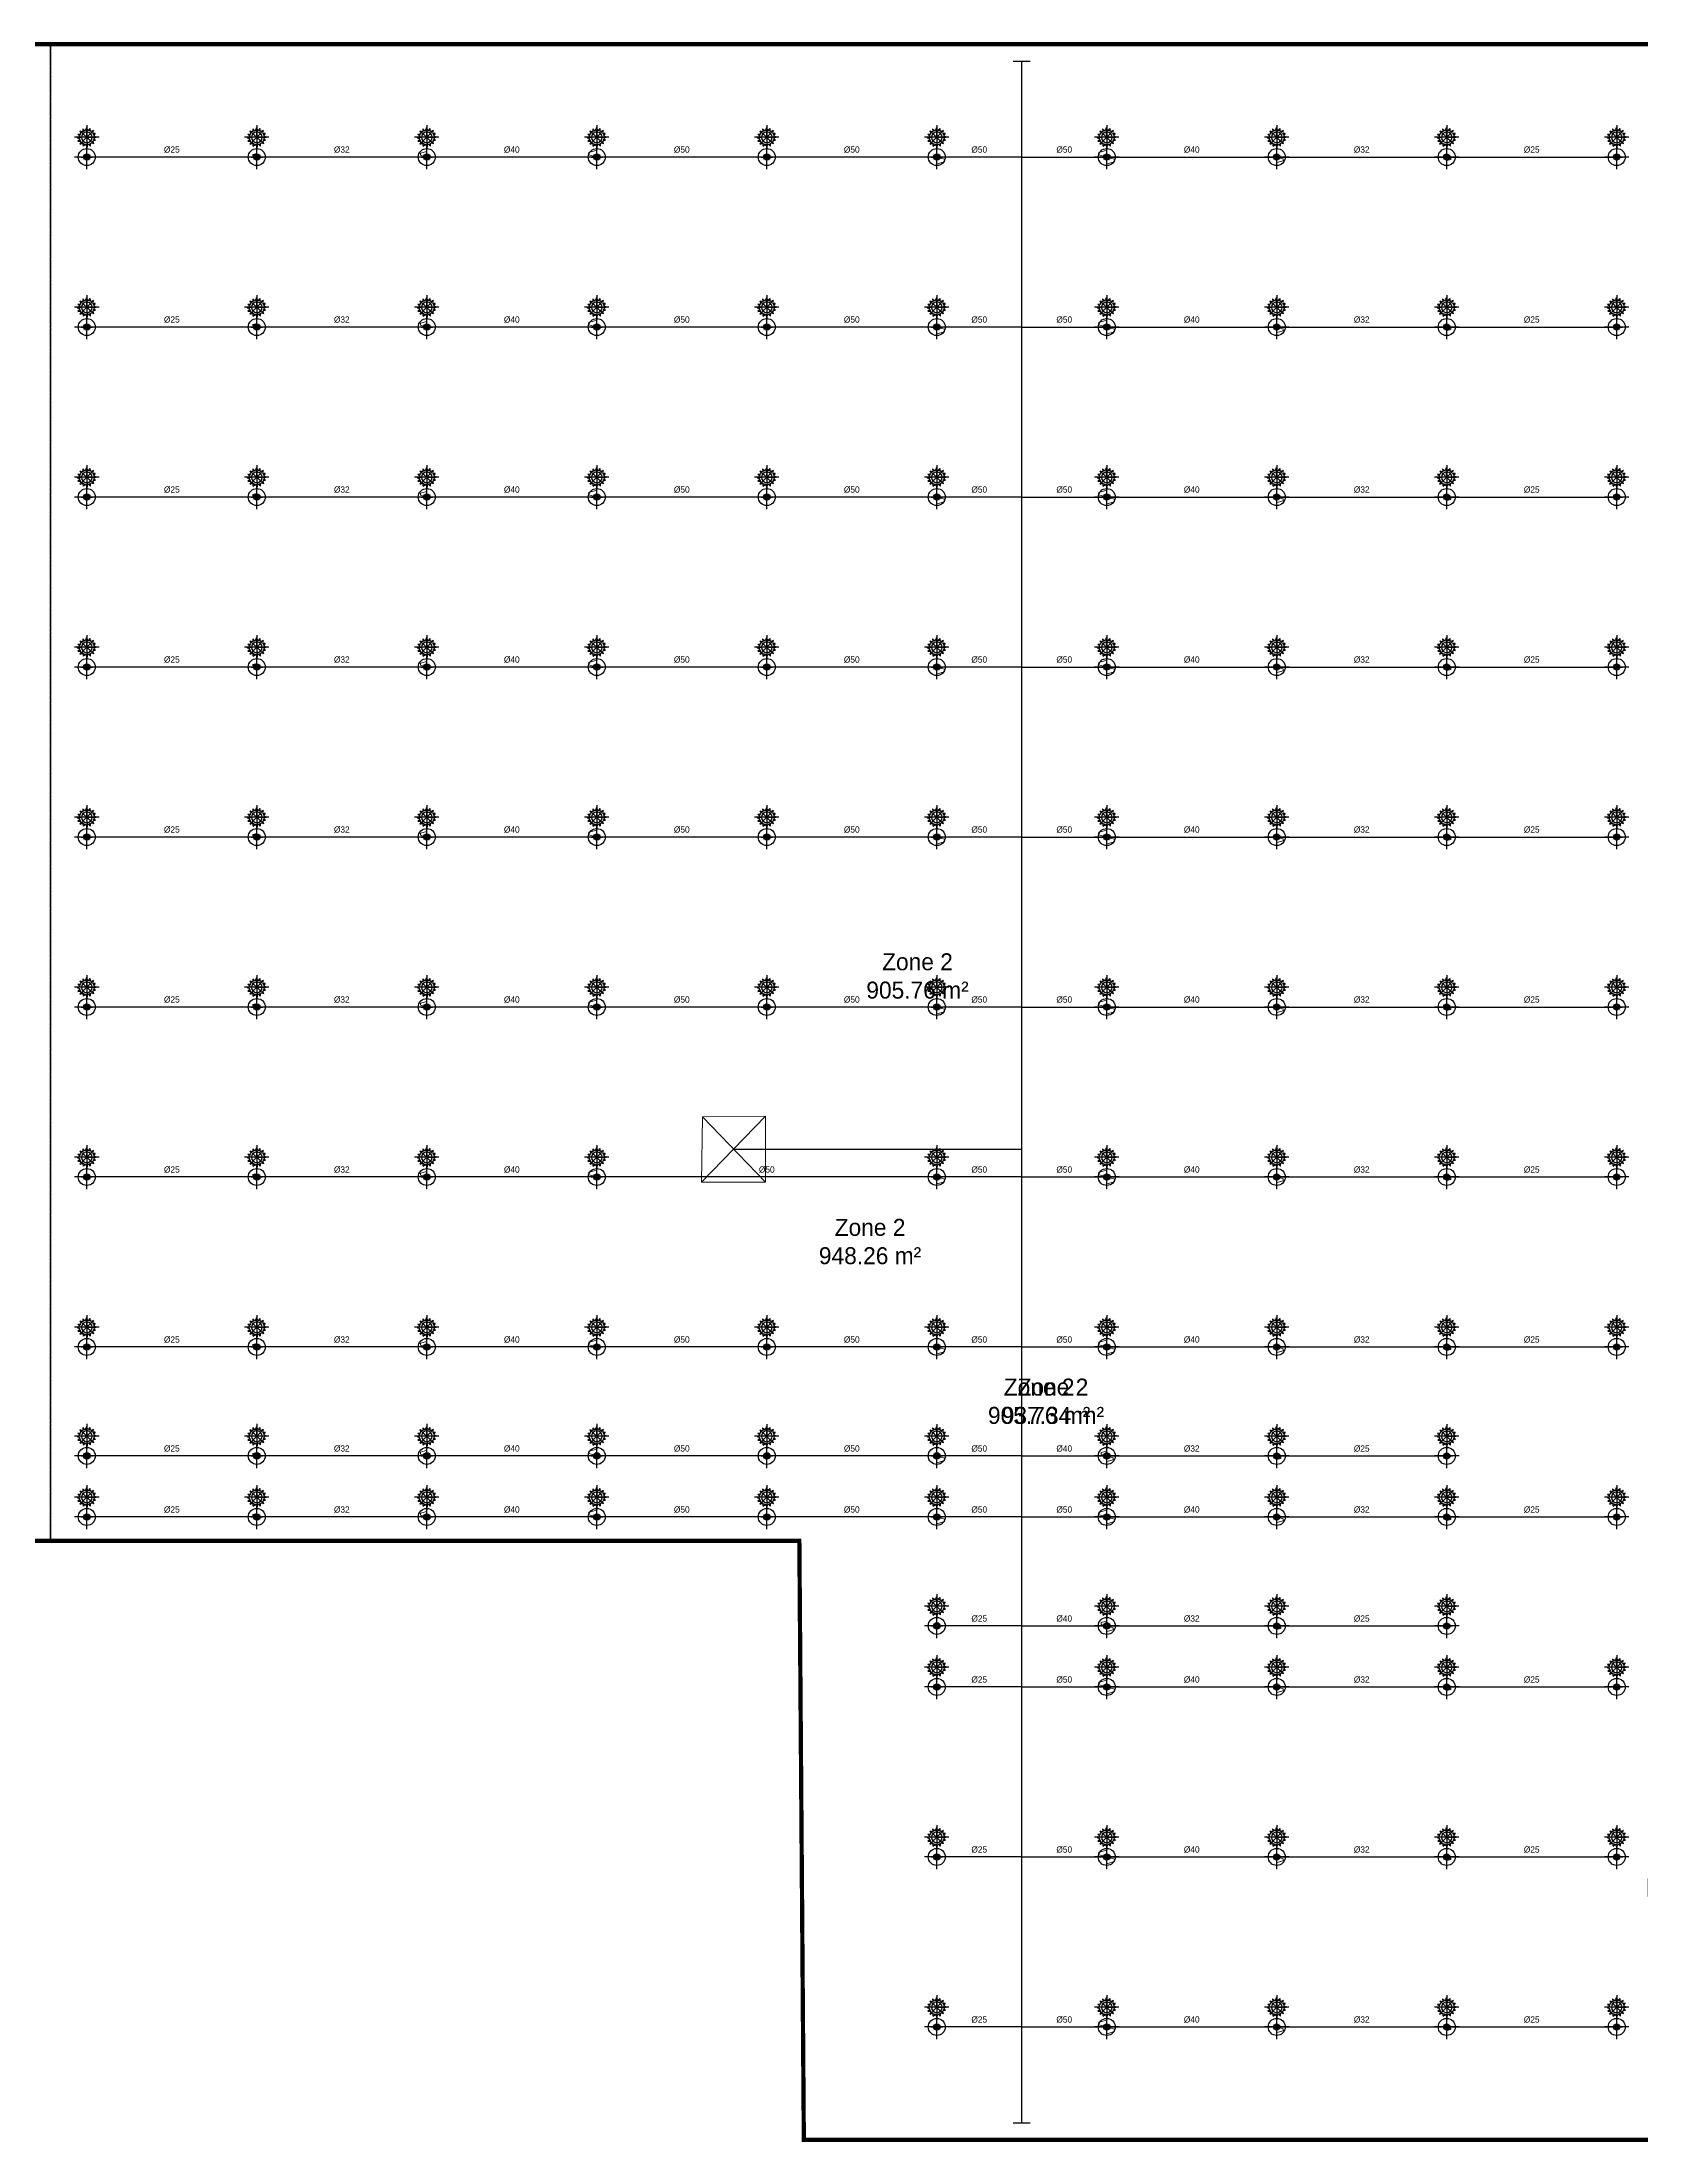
# Model space of a CAD drawing. Header units: millimetres. Extents: x 1706 to 534926, y -578380 to 27192.
# Drawn here: x 446893 to 475113, y -346877 to -309817 of the extents above; entities that cross this region are included whole.
import ezdxf

# ---------------------------------------------------------------- set-up
doc = ezdxf.new("R2010")
doc.units = ezdxf.units.MM
doc.linetypes.add('DASHDOT', pattern=[1, 0.5, -0.25, 0, -0.25])
doc.linetypes.add('DASHED', pattern=[19.05, 12.7, -6.35])
doc.layers.get('0').update_dxf_attribs({"color": 251})
for name, color, linetype in [('25∅', 1, 'DASHDOT'), ('floor boundary', 5, 'Continuous'), ('sprinkler - pipe branch', 1, 'Continuous'), ('sprinkler - pipe branch labels', 7, 'Continuous'), ('sprinkler - pipe branch markers', 8, 'Continuous'), ('sprinkler - pipe main', 1, 'Continuous'), ('sprinkler - pipe reducer', 30, 'Continuous'), ('sprinkler - sprinkler (above)', 4, 'Continuous'), ('sprinkler - zone label', 7, 'Continuous')]:
    doc.layers.add(name, color=color, linetype=linetype)
doc.layers.add('FF-PENDENT SPRINKLER', color=7, linetype='Continuous', true_color=0xcc0099)
doc.layers.add('McD-FIRE-SPRINKLER LINES', color=1, linetype='Continuous', lineweight=9)

# ---------------------------------------------------------------- blocks, each defined once
blk = doc.blocks.new('shaft')
at = {"layer": 'McD-FIRE-SPRINKLER LINES'}
blk.add_lwpolyline([(-550, 570), (-564, -585), (564, -585), (564, 584)], close=True, dxfattribs=at)
for points in [[(564, 584), (-564, -585)], [(-550, 570), (564, -585)]]:
    blk.add_lwpolyline(points, dxfattribs=at)
blk = doc.blocks.new('UPRIGHT SPRINKLER -68°C')
at = {"color": 5}
for p, q in [((-106, 3, 3), (-81, 13, 3)), ((-106, 3, 3), (-82, -7, 3)), ((-74, 76, 3), (-49, 65, 3)), ((-74, 76, 3), (-64, 51, 3)), ((3, 106, 3), (-9, 80, 3)), ((3, 106, 3), (13, 79, 3)), ((76, 74, 3), (49, 63, 3)), ((76, 74, 3), (65, 47, 3)), ((105, -3, 3), (79, 9, 3)), ((-76, -73, 3), (-66, -49, 3)), ((-76, -73, 3), (-53, -63, 3)), ((-4, -105, 3), (-13, -81, 3)), ((-4, -105, 3), (7, -81, 3)), ((72, -77, 3), (47, -66, 3)), ((72, -77, 3), (62, -51, 3)), ((105, -3, 3), (79, -13, 3))]:
    blk.add_line(p, q, dxfattribs=at)
at = {"color": 6}
for p, q in [((-1, -1, 3), (-106, 4, 3)), ((-96, 45, 3), (-78, 25, 3)), ((-96, 45, 3), (-69, 44, 3)), ((72, -77, 3), (-74, 76, 3)), ((-36, 100, 3), (-38, 72, 3)), ((-36, 100, 3), (-17, 79, 3)), ((-1, -1, 3), (3, 106, 3)), ((76, 74, 3), (-1, -1, 3)), ((43, 98, 3), (21, 77, 3)), ((43, 98, 3), (42, 68, 3)), ((99, 38, 3), (70, 39, 3)), ((99, 38, 3), (78, 18, 3)), ((-99, -35, 3), (-80, -18, 3)), ((-99, -35, 3), (-74, -36, 3)), ((-76, -73, 3), (-1, -1, 3)), ((-45, -95, 3), (-44, -70, 3)), ((-45, -95, 3), (-26, -78, 3)), ((-1, -1, 3), (-4, -105, 3)), ((-1, -1, 3), (105, -3, 3)), ((36, -98, 3), (19, -79, 3)), ((36, -98, 3), (38, -72, 3)), ((96, -43, 3), (69, -42, 3)), ((96, -43, 3), (77, -22, 3))]:
    blk.add_line(p, q, dxfattribs=at)
at = {"color": 5, "elevation": 3}
for points in [[(-1, -136), (-1, 135)], [(-137, -1), (135, -1)]]:
    blk.add_lwpolyline(points, dxfattribs=at)
at = {"color": 3}
blk.add_circle((-1, -1, 3), 59.2, dxfattribs=at)
at = {"color": 5}
for start, end in [(140.8422, 170.3714), (95.6315, 125.6992), (51.7639, 79.8685), (6.8313, 35.8146), (184.8407, 216.5012), (230.6178, 261.7138), (276.0216, 306.5945), (321.5184, 351.2266)]:
    blk.add_arc((-1, -1, 3), 81.1, start, end, dxfattribs=at)
blk = doc.blocks.new('PENDENT SPRINKLER (RG)')
at = {"linetype": 'Continuous', "extrusion": (0.000667552, -0.000166966, 1)}
h = blk.add_hatch(color=5, dxfattribs=at)
h.dxf.hatch_style = 1
edge = h.paths.add_edge_path()
edge.add_arc((0, 0), 56.7, 44.562, 404.562, ccw=False)
at = {"layer": '25∅', "linetype": 'Continuous', "extrusion": (0.000667552, -0.000166966, 1)}
h = blk.add_hatch(color=5, dxfattribs=at)
h.dxf.hatch_style = 1
edge = h.paths.add_edge_path()
edge.add_arc((0, 0), 56.7, 44.562, 404.562, ccw=False)
at = {"color": 222, "linetype": 'Continuous', "true_color": 0xcc0099, "extrusion": (0.000667073, -0.000166479, 1)}
for points in [[(0, -217), (0, 217)], [(-217, 0), (217, 0)]]:
    blk.add_lwpolyline(points, dxfattribs=at)
at = {"color": 222, "linetype": 'Continuous', "true_color": 0xcc0099, "extrusion": (0.000667552, -0.000166966, 1)}
blk.add_circle((0, 0), 150, dxfattribs=at)
at = {"color": 5, "linetype": 'Continuous', "extrusion": (0.000667552, -0.000166966, 1)}
blk.add_circle((0, 0), 56.7, dxfattribs=at)
at = {"layer": '25∅', "color": 5, "linetype": 'Continuous', "extrusion": (0.000667552, -0.000166966, 1)}
blk.add_circle((0, 0), 56.7, dxfattribs=at)
at = {"layer": 'FF-PENDENT SPRINKLER', "extrusion": (1.02436e-19, 0, -1), "xscale": 1.588226225829954, "yscale": 1.588226225829954, "zscale": 1.588226225829954}
blk.add_blockref('UPRIGHT SPRINKLER -68°C', (-346, 1, -4), dxfattribs=at)
blk = doc.blocks.new('reducer')
at = {"layer": 'McD-FIRE-SPRINKLER LINES'}
blk.add_lwpolyline([(16, 55), (33, 55), (48, 0), (0, 0)], close=True, dxfattribs=at)

msp = doc.modelspace()

# ---------------------------------------------------------------- linework, layer by layer
at = {"layer": 'floor boundary', "color": 0, "linetype": 'Continuous', "const_width": 75}
msp.add_lwpolyline([(411488.703, -336266.793), (411488.703, -328366.794), (410288.704, -328366.794), (410288.704, -315870.079), (414276.703, -315866.794), (414276.703, -309854.793), (530888.703, -309854.793), (530900.703, -315866.794), (534888.704, -315866.794), (534888.704, -342261.747), (475267.709, -342261.747), (475325.367, -346839.556), (460338.663, -346839.556), (460259.49, -336269.794)], close=True, dxfattribs=at)
at = {"layer": 'floor boundary', "linetype": 'DASHED'}
for points in [[(447043.256, -309854.793), (447043.256, -336268.98), (411488.703, -336266.793), (411488.703, -328366.794), (410288.704, -328366.794), (410288.704, -315870.079), (414276.703, -315866.794), (414276.703, -309854.793)], [(447043.256, -309854.793), (447043.256, -336268.98), (411488.703, -336266.793), (411488.703, -328366.794), (410288.704, -328366.794), (410288.704, -315870.079), (414276.703, -315866.794), (414276.703, -309854.793)], [(475325.367, -309854.793), (475325.367, -342261.747), (475267.709, -342261.747), (475325.367, -346839.556), (460338.663, -346839.556), (460259.49, -336269.794), (447043.256, -336268.98), (447043.256, -309854.793)], [(475325.367, -309854.793), (475325.367, -342261.747), (475267.709, -342261.747), (475325.367, -346839.556), (460338.663, -346839.556), (460259.49, -336269.794), (447043.256, -336268.98), (447043.256, -309854.793)]]:
    msp.add_lwpolyline(points, close=True, dxfattribs=at)
at = {"layer": 'McD-FIRE-SPRINKLER LINES'}
msp.add_lwpolyline([(414276.703, -309854.793), (414276.703, -315866.794), (410288.704, -315870.079), (410288.704, -328366.794), (411488.703, -328366.794), (411488.703, -336266.793), (460259.49, -336269.794), (460338.663, -346839.556), (484838.703, -346839.556), (484838.703, -336278.794), (533688.707, -336266.793), (533688.707, -328366.794), (534888.704, -328366.794), (534888.704, -315866.794), (530900.703, -315866.794), (530888.703, -309854.793)], close=True, dxfattribs=at)
at = {"layer": 'sprinkler - pipe branch'}
for points in [[(450684.311, -311847.174), (447684.311, -311847.174)], [(453684.311, -311847.174), (450684.311, -311847.174)], [(456684.311, -311847.174), (453684.311, -311847.174)], [(459684.311, -311847.174), (456684.311, -311847.174)], [(462684.311, -311847.174), (459684.311, -311847.174)], [(464184.311, -311847.174), (462684.311, -311847.174)], [(464184.311, -311847.174), (465684.311, -311847.174)], [(465684.311, -311847.174), (468684.311, -311847.174)], [(468684.311, -311847.174), (471684.311, -311847.174)], [(471684.311, -311847.174), (474684.311, -311847.174)], [(450684.311, -314847.174), (447684.311, -314847.174)], [(453684.311, -314847.174), (450684.311, -314847.174)], [(456684.311, -314847.174), (453684.311, -314847.174)], [(459684.311, -314847.174), (456684.311, -314847.174)], [(462684.311, -314847.174), (459684.311, -314847.174)], [(464184.311, -314847.174), (462684.311, -314847.174)], [(464184.311, -314847.174), (465684.311, -314847.174)], [(465684.311, -314847.174), (468684.311, -314847.174)], [(468684.311, -314847.174), (471684.311, -314847.174)], [(471684.311, -314847.174), (474684.311, -314847.174)], [(450684.311, -317847.174), (447684.311, -317847.174)], [(453684.311, -317847.174), (450684.311, -317847.174)], [(456684.311, -317847.174), (453684.311, -317847.174)], [(459684.311, -317847.174), (456684.311, -317847.174)], [(462684.311, -317847.174), (459684.311, -317847.174)], [(464184.311, -317847.174), (462684.311, -317847.174)], [(464184.311, -317847.174), (465684.311, -317847.174)], [(465684.311, -317847.174), (468684.311, -317847.174)], [(468684.311, -317847.174), (471684.311, -317847.174)], [(471684.311, -317847.174), (474684.311, -317847.174)], [(450684.311, -320847.174), (447684.311, -320847.174)], [(453684.311, -320847.174), (450684.311, -320847.174)], [(456684.311, -320847.174), (453684.311, -320847.174)], [(459684.311, -320847.174), (456684.311, -320847.174)], [(462684.311, -320847.174), (459684.311, -320847.174)], [(464184.311, -320847.174), (462684.311, -320847.174)], [(464184.311, -320847.174), (465684.311, -320847.174)], [(465684.311, -320847.174), (468684.311, -320847.174)], [(468684.311, -320847.174), (471684.311, -320847.174)], [(471684.311, -320847.174), (474684.311, -320847.174)], [(450684.311, -323847.174), (447684.311, -323847.174)], [(453684.311, -323847.174), (450684.311, -323847.174)], [(456684.311, -323847.174), (453684.311, -323847.174)], [(459684.311, -323847.174), (456684.311, -323847.174)], [(462684.311, -323847.174), (459684.311, -323847.174)], [(464184.311, -323847.174), (462684.311, -323847.174)], [(464184.311, -323847.174), (465684.311, -323847.174)], [(465684.311, -323847.174), (468684.311, -323847.174)], [(468684.311, -323847.174), (471684.311, -323847.174)], [(471684.311, -323847.174), (474684.311, -323847.174)], [(450684.311, -326847.174), (447684.311, -326847.174)], [(453684.311, -326847.174), (450684.311, -326847.174)], [(456684.311, -326847.174), (453684.311, -326847.174)], [(459684.311, -326847.174), (456684.311, -326847.174)], [(462684.311, -326847.174), (459684.311, -326847.174)], [(464184.311, -326847.174), (462684.311, -326847.174)], [(464184.311, -326847.174), (465684.311, -326847.174)], [(465684.311, -326847.174), (468684.311, -326847.174)], [(468684.311, -326847.174), (471684.311, -326847.174)], [(471684.311, -326847.174), (474684.311, -326847.174)], [(450684.311, -329847.174), (447684.311, -329847.174)], [(453684.311, -329847.174), (450684.311, -329847.174)], [(456684.311, -329847.174), (453684.311, -329847.174)], [(462684.311, -329847.174), (456684.311, -329847.174)], [(464184.311, -329847.174), (462684.311, -329847.174)], [(464184.311, -329847.174), (465684.311, -329847.174)], [(465684.311, -329847.174), (468684.311, -329847.174)], [(468684.311, -329847.174), (471684.311, -329847.174)], [(471684.311, -329847.174), (474684.311, -329847.174)], [(450684.311, -332847.174), (447684.311, -332847.174)], [(453684.311, -332847.174), (450684.311, -332847.174)], [(456684.311, -332847.174), (453684.311, -332847.174)], [(459684.311, -332847.174), (456684.311, -332847.174)], [(462684.311, -332847.174), (459684.311, -332847.174)], [(464184.311, -332847.174), (462684.311, -332847.174)], [(464184.311, -332847.174), (465684.311, -332847.174)], [(465684.311, -332847.174), (468684.311, -332847.174)], [(468684.311, -332847.174), (471684.311, -332847.174)], [(471684.311, -332847.174), (474684.311, -332847.174)], [(450684.311, -334769.204), (447684.311, -334769.02)], [(453684.311, -334769.389), (450684.311, -334769.204)], [(456684.311, -334769.574), (453684.311, -334769.389)], [(459684.311, -334769.758), (456684.311, -334769.574)], [(462684.311, -334769.943), (459684.311, -334769.758)], [(464184.311, -334769.943), (462684.311, -334769.943)], [(464184.311, -334770.127), (465684.311, -334770.127)], [(465684.311, -334770.127), (468684.311, -334770.312)], [(468684.311, -334770.312), (471684.311, -334770.497)], [(450684.311, -335847.174), (447684.311, -335847.174)], [(453684.311, -335847.174), (450684.311, -335847.174)], [(456684.311, -335847.174), (453684.311, -335847.174)], [(459684.311, -335847.174), (456684.311, -335847.174)], [(462684.311, -335847.174), (459684.311, -335847.174)], [(464184.311, -335847.174), (462684.311, -335847.174)], [(464184.311, -335847.174), (465684.311, -335847.174)], [(465684.311, -335847.174), (468684.311, -335847.174)], [(468684.311, -335847.174), (471684.311, -335847.174)], [(471684.311, -335847.174), (474684.311, -335847.174)], [(464184.311, -337769.943), (462684.311, -337769.943)], [(464184.311, -337770.127), (465684.311, -337770.127)], [(465684.311, -337770.127), (468684.311, -337770.312)], [(468684.311, -337770.312), (471684.311, -337770.497)], [(464184.311, -338847.174), (462684.311, -338847.174)], [(464184.311, -338847.174), (465684.311, -338847.174)], [(465684.311, -338847.174), (468684.311, -338847.174)], [(468684.311, -338847.174), (471684.311, -338847.174)], [(471684.311, -338847.174), (474684.311, -338847.174)], [(464184.311, -341847.174), (462684.311, -341847.174)], [(464184.311, -341847.174), (465684.311, -341847.174)], [(465684.311, -341847.174), (468684.311, -341847.174)], [(468684.311, -341847.174), (471684.311, -341847.174)], [(471684.311, -341847.174), (474684.311, -341847.174)], [(464184.311, -344847.174), (462684.311, -344847.174)], [(464184.311, -344847.174), (465684.311, -344847.174)], [(465684.311, -344847.174), (468684.311, -344847.174)], [(468684.311, -344847.174), (471684.311, -344847.174)], [(471684.311, -344847.174), (474684.311, -344847.174)]]:
    msp.add_lwpolyline(points, dxfattribs=at)
at = {"layer": 'sprinkler - pipe branch markers'}
for p, q in [((447584.311, -311847.174), (447784.311, -311847.174)), ((450584.311, -311847.174), (450784.311, -311847.174)), ((453584.311, -311847.174), (453784.311, -311847.174)), ((456584.311, -311847.174), (456784.311, -311847.174)), ((459584.311, -311847.174), (459784.311, -311847.174)), ((462584.311, -311847.174), (462784.311, -311847.174)), ((465584.311, -311847.174), (465784.311, -311847.174)), ((468584.311, -311847.174), (468784.311, -311847.174)), ((471584.311, -311847.174), (471784.311, -311847.174)), ((474584.311, -311847.174), (474784.311, -311847.174)), ((447584.311, -314847.174), (447784.311, -314847.174)), ((450584.311, -314847.174), (450784.311, -314847.174)), ((453584.311, -314847.174), (453784.311, -314847.174)), ((456584.311, -314847.174), (456784.311, -314847.174)), ((459584.311, -314847.174), (459784.311, -314847.174)), ((462584.311, -314847.174), (462784.311, -314847.174)), ((465584.311, -314847.174), (465784.311, -314847.174)), ((468584.311, -314847.174), (468784.311, -314847.174)), ((471584.311, -314847.174), (471784.311, -314847.174)), ((474584.311, -314847.174), (474784.311, -314847.174)), ((447584.311, -317847.174), (447784.311, -317847.174)), ((450584.311, -317847.174), (450784.311, -317847.174)), ((453584.311, -317847.174), (453784.311, -317847.174)), ((456584.311, -317847.174), (456784.311, -317847.174)), ((459584.311, -317847.174), (459784.311, -317847.174)), ((462584.311, -317847.174), (462784.311, -317847.174)), ((465584.311, -317847.174), (465784.311, -317847.174)), ((468584.311, -317847.174), (468784.311, -317847.174)), ((471584.311, -317847.174), (471784.311, -317847.174)), ((474584.311, -317847.174), (474784.311, -317847.174)), ((447584.311, -320847.174), (447784.311, -320847.174)), ((450584.311, -320847.174), (450784.311, -320847.174)), ((453584.311, -320847.174), (453784.311, -320847.174)), ((456584.311, -320847.174), (456784.311, -320847.174)), ((459584.311, -320847.174), (459784.311, -320847.174)), ((462584.311, -320847.174), (462784.311, -320847.174)), ((465584.311, -320847.174), (465784.311, -320847.174)), ((468584.311, -320847.174), (468784.311, -320847.174)), ((471584.311, -320847.174), (471784.311, -320847.174)), ((474584.311, -320847.174), (474784.311, -320847.174)), ((447584.311, -323847.174), (447784.311, -323847.174)), ((450584.311, -323847.174), (450784.311, -323847.174)), ((453584.311, -323847.174), (453784.311, -323847.174)), ((456584.311, -323847.174), (456784.311, -323847.174)), ((459584.311, -323847.174), (459784.311, -323847.174)), ((462584.311, -323847.174), (462784.311, -323847.174)), ((465584.311, -323847.174), (465784.311, -323847.174)), ((468584.311, -323847.174), (468784.311, -323847.174)), ((471584.311, -323847.174), (471784.311, -323847.174)), ((474584.311, -323847.174), (474784.311, -323847.174)), ((447584.311, -326847.174), (447784.311, -326847.174)), ((450584.311, -326847.174), (450784.311, -326847.174)), ((453584.311, -326847.174), (453784.311, -326847.174)), ((456584.311, -326847.174), (456784.311, -326847.174)), ((459584.311, -326847.174), (459784.311, -326847.174)), ((462584.311, -326847.174), (462784.311, -326847.174)), ((465584.311, -326847.174), (465784.311, -326847.174)), ((468584.311, -326847.174), (468784.311, -326847.174)), ((471584.311, -326847.174), (471784.311, -326847.174)), ((474584.311, -326847.174), (474784.311, -326847.174)), ((447584.311, -329847.174), (447784.311, -329847.174)), ((450584.311, -329847.174), (450784.311, -329847.174)), ((453584.311, -329847.174), (453784.311, -329847.174)), ((456584.311, -329847.174), (456784.311, -329847.174)), ((462584.311, -329847.174), (462784.311, -329847.174)), ((465584.311, -329847.174), (465784.311, -329847.174)), ((468584.311, -329847.174), (468784.311, -329847.174)), ((471584.311, -329847.174), (471784.311, -329847.174)), ((474584.311, -329847.174), (474784.311, -329847.174)), ((447584.311, -332847.174), (447784.311, -332847.174)), ((450584.311, -332847.174), (450784.311, -332847.174)), ((453584.311, -332847.174), (453784.311, -332847.174)), ((456584.311, -332847.174), (456784.311, -332847.174)), ((459584.311, -332847.174), (459784.311, -332847.174)), ((462584.311, -332847.174), (462784.311, -332847.174)), ((465584.311, -332847.174), (465784.311, -332847.174)), ((468584.311, -332847.174), (468784.311, -332847.174)), ((471584.311, -332847.174), (471784.311, -332847.174)), ((474584.311, -332847.174), (474784.311, -332847.174)), ((447584.311, -334769.02), (447784.311, -334769.02)), ((450584.311, -334769.204), (450784.311, -334769.204)), ((453584.311, -334769.389), (453784.311, -334769.389)), ((456584.311, -334769.574), (456784.311, -334769.574)), ((459584.311, -334769.758), (459784.311, -334769.758)), ((462584.311, -334769.943), (462784.311, -334769.943)), ((465584.311, -334770.127), (465784.311, -334770.127)), ((468584.311, -334770.312), (468784.311, -334770.312)), ((471584.311, -334770.497), (471784.311, -334770.497)), ((447584.311, -335847.174), (447784.311, -335847.174)), ((450584.311, -335847.174), (450784.311, -335847.174)), ((453584.311, -335847.174), (453784.311, -335847.174)), ((456584.311, -335847.174), (456784.311, -335847.174)), ((459584.311, -335847.174), (459784.311, -335847.174)), ((462584.311, -335847.174), (462784.311, -335847.174)), ((465584.311, -335847.174), (465784.311, -335847.174)), ((468584.311, -335847.174), (468784.311, -335847.174)), ((471584.311, -335847.174), (471784.311, -335847.174)), ((474584.311, -335847.174), (474784.311, -335847.174)), ((462584.311, -337769.943), (462784.311, -337769.943)), ((465584.311, -337770.127), (465784.311, -337770.127)), ((468584.311, -337770.312), (468784.311, -337770.312)), ((471584.311, -337770.497), (471784.311, -337770.497)), ((462584.311, -338847.174), (462784.311, -338847.174)), ((465584.311, -338847.174), (465784.311, -338847.174)), ((468584.311, -338847.174), (468784.311, -338847.174)), ((471584.311, -338847.174), (471784.311, -338847.174)), ((474584.311, -338847.174), (474784.311, -338847.174)), ((462584.311, -341847.174), (462784.311, -341847.174)), ((465584.311, -341847.174), (465784.311, -341847.174)), ((468584.311, -341847.174), (468784.311, -341847.174)), ((471584.311, -341847.174), (471784.311, -341847.174)), ((474584.311, -341847.174), (474784.311, -341847.174)), ((462584.311, -344847.174), (462784.311, -344847.174)), ((465584.311, -344847.174), (465784.311, -344847.174)), ((468584.311, -344847.174), (468784.311, -344847.174)), ((471584.311, -344847.174), (471784.311, -344847.174)), ((474584.311, -344847.174), (474784.311, -344847.174))]:
    msp.add_line(p, q, dxfattribs=at)
at = {"layer": 'sprinkler - pipe main'}
for points in [[(464034.311, -310154.793), (464334.311, -310154.793)], [(464184.311, -346539.556), (464184.311, -310154.793)], [(459098.006, -329354.874), (464184.311, -329354.874)], [(464034.311, -346539.556), (464334.311, -346539.556)]]:
    msp.add_lwpolyline(points, dxfattribs=at)

# ---------------------------------------------------------------- block references
at = {"layer": 'McD-FIRE-SPRINKLER LINES'}
msp.add_blockref('shaft', (459098.006, -329354.874), dxfattribs=at)
at = {"layer": 'sprinkler - pipe reducer', "color": 30}
for p, xscale, yscale, zscale, rotation in [((450684.311, -311847.174), 1.271941932564014, 1.271941932564014, 1.271941932564014, 90), ((453684.311, -311847.174), 2.061508256296826, 2.061508256296826, 2.061508256296826, 90), ((456684.311, -311847.174), 2.5, 2.5, 2.5, 90), ((462684.311, -311847.174), 2.5, 2.5, 2.5, 270), ((465684.311, -311847.174), 2.5, 2.5, 2.5, 90), ((465684.311, -311847.174), 2.5, 2.5, 2.5, 270), ((468684.311, -311847.174), 2.061508256296826, 2.061508256296826, 2.061508256296826, 270), ((471684.311, -311847.174), 1.271941932564014, 1.271941932564014, 1.271941932564014, 270), ((450684.311, -314847.174), 1.271941932564014, 1.271941932564014, 1.271941932564014, 90), ((453684.311, -314847.174), 2.061508256296826, 2.061508256296826, 2.061508256296826, 90), ((456684.311, -314847.174), 2.5, 2.5, 2.5, 90), ((462684.311, -314847.174), 2.5, 2.5, 2.5, 270), ((465684.311, -314847.174), 2.5, 2.5, 2.5, 90), ((465684.311, -314847.174), 2.5, 2.5, 2.5, 270), ((468684.311, -314847.174), 2.061508256296826, 2.061508256296826, 2.061508256296826, 270), ((471684.311, -314847.174), 1.271941932564014, 1.271941932564014, 1.271941932564014, 270), ((450684.311, -317847.174), 1.271941932564014, 1.271941932564014, 1.271941932564014, 90), ((453684.311, -317847.174), 2.061508256296826, 2.061508256296826, 2.061508256296826, 90), ((456684.311, -317847.174), 2.5, 2.5, 2.5, 90), ((462684.311, -317847.174), 2.5, 2.5, 2.5, 270), ((465684.311, -317847.174), 2.5, 2.5, 2.5, 90), ((465684.311, -317847.174), 2.5, 2.5, 2.5, 270), ((468684.311, -317847.174), 2.061508256296826, 2.061508256296826, 2.061508256296826, 270), ((471684.311, -317847.174), 1.271941932564014, 1.271941932564014, 1.271941932564014, 270), ((450684.311, -320847.174), 1.271941932564014, 1.271941932564014, 1.271941932564014, 90), ((453684.311, -320847.174), 2.061508256296826, 2.061508256296826, 2.061508256296826, 90), ((456684.311, -320847.174), 2.5, 2.5, 2.5, 90), ((462684.311, -320847.174), 2.5, 2.5, 2.5, 270), ((465684.311, -320847.174), 2.5, 2.5, 2.5, 90), ((465684.311, -320847.174), 2.5, 2.5, 2.5, 270), ((468684.311, -320847.174), 2.061508256296826, 2.061508256296826, 2.061508256296826, 270), ((471684.311, -320847.174), 1.271941932564014, 1.271941932564014, 1.271941932564014, 270), ((450684.311, -323847.174), 1.271941932564014, 1.271941932564014, 1.271941932564014, 90), ((453684.311, -323847.174), 2.061508256296826, 2.061508256296826, 2.061508256296826, 90), ((456684.311, -323847.174), 2.5, 2.5, 2.5, 90), ((462684.311, -323847.174), 2.5, 2.5, 2.5, 270), ((465684.311, -323847.174), 2.5, 2.5, 2.5, 90), ((465684.311, -323847.174), 2.5, 2.5, 2.5, 270), ((468684.311, -323847.174), 2.061508256296826, 2.061508256296826, 2.061508256296826, 270), ((471684.311, -323847.174), 1.271941932564014, 1.271941932564014, 1.271941932564014, 270), ((450684.311, -326847.174), 1.271941932564014, 1.271941932564014, 1.271941932564014, 90), ((453684.311, -326847.174), 2.061508256296826, 2.061508256296826, 2.061508256296826, 90), ((456684.311, -326847.174), 2.5, 2.5, 2.5, 90), ((462684.311, -326847.174), 2.5, 2.5, 2.5, 270), ((465684.311, -326847.174), 2.5, 2.5, 2.5, 90), ((465684.311, -326847.174), 2.5, 2.5, 2.5, 270), ((468684.311, -326847.174), 2.061508256296826, 2.061508256296826, 2.061508256296826, 270), ((471684.311, -326847.174), 1.271941932564014, 1.271941932564014, 1.271941932564014, 270), ((450684.311, -329847.174), 1.271941932564014, 1.271941932564014, 1.271941932564014, 90), ((453684.311, -329847.174), 2.061508256296826, 2.061508256296826, 2.061508256296826, 90), ((456684.311, -329847.174), 2.5, 2.5, 2.5, 90), ((465684.311, -329847.174), 2.5, 2.5, 2.5, 90), ((462684.311, -329847.174), 2.5, 2.5, 2.5, 270), ((465684.311, -329847.174), 2.5, 2.5, 2.5, 270), ((468684.311, -329847.174), 2.061508256296826, 2.061508256296826, 2.061508256296826, 270), ((471684.311, -329847.174), 1.271941932564014, 1.271941932564014, 1.271941932564014, 270), ((450684.311, -332847.174), 1.271941932564014, 1.271941932564014, 1.271941932564014, 90), ((453684.311, -332847.174), 2.061508256296826, 2.061508256296826, 2.061508256296826, 90), ((456684.311, -332847.174), 2.5, 2.5, 2.5, 90), ((465684.311, -332847.174), 2.5, 2.5, 2.5, 90), ((462684.311, -332847.174), 2.5, 2.5, 2.5, 270), ((465684.311, -332847.174), 2.5, 2.5, 2.5, 270), ((468684.311, -332847.174), 2.061508256296826, 2.061508256296826, 2.061508256296826, 270), ((471684.311, -332847.174), 1.271941932564014, 1.271941932564014, 1.271941932564014, 270), ((450684.311, -334769.204), 1.271941932564014, 1.271941932564014, 1.271941932564014, 89.99647428276407), ((453684.311, -334769.389), 2.061508256296826, 2.061508256296826, 2.061508256296826, 89.99647428276295), ((456684.311, -334769.574), 2.5, 2.5, 2.5, 89.99647428276407), ((462684.311, -334769.943), 2.5, 2.5, 2.5, 270), ((465684.311, -334770.127), 1.765756799923288, 1.765756799923288, 1.765756799923288, 90), ((465684.311, -334770.127), 2.061508256296826, 2.061508256296826, 2.061508256296826, 269.996474282763), ((468684.311, -334770.312), 1.271941932564014, 1.271941932564014, 1.271941932564014, 269.9964742827641), ((453684.311, -335847.174), 2.061508256296826, 2.061508256296826, 2.061508256296826, 90), ((456684.311, -335847.174), 2.5, 2.5, 2.5, 90), ((465684.311, -335847.174), 2.5, 2.5, 2.5, 90), ((450684.311, -335847.174), 1.271941932564014, 1.271941932564014, 1.271941932564014, 90), ((462684.311, -335847.174), 2.5, 2.5, 2.5, 270), ((465684.311, -335847.174), 2.5, 2.5, 2.5, 270), ((468684.311, -335847.174), 2.061508256296826, 2.061508256296826, 2.061508256296826, 270), ((471684.311, -335847.174), 1.271941932564014, 1.271941932564014, 1.271941932564014, 270), ((462684.311, -337769.943), 0.9761904761904762, 0.9761904761904762, 0.9761904761904762, 90), ((465684.311, -337770.127), 1.765756799923288, 1.765756799923288, 1.765756799923288, 90), ((465684.311, -337770.127), 2.061508256296826, 2.061508256296826, 2.061508256296826, 269.996474282763), ((468684.311, -337770.312), 1.271941932564014, 1.271941932564014, 1.271941932564014, 269.9964742827641), ((462684.311, -338847.174), 0.9761904761904762, 0.9761904761904762, 0.9761904761904762, 90), ((465684.311, -338847.174), 2.5, 2.5, 2.5, 90), ((465684.311, -338847.174), 2.5, 2.5, 2.5, 270), ((468684.311, -338847.174), 2.061508256296826, 2.061508256296826, 2.061508256296826, 270), ((471684.311, -338847.174), 1.271941932564014, 1.271941932564014, 1.271941932564014, 270), ((462684.311, -341847.174), 0.9761904761904762, 0.9761904761904762, 0.9761904761904762, 90), ((465684.311, -341847.174), 2.5, 2.5, 2.5, 90), ((465684.311, -341847.174), 2.5, 2.5, 2.5, 270), ((468684.311, -341847.174), 2.061508256296826, 2.061508256296826, 2.061508256296826, 270), ((471684.311, -341847.174), 1.271941932564014, 1.271941932564014, 1.271941932564014, 270), ((462684.311, -344847.174), 0.9761904761904762, 0.9761904761904762, 0.9761904761904762, 90), ((465684.311, -344847.174), 2.5, 2.5, 2.5, 90), ((465684.311, -344847.174), 2.5, 2.5, 2.5, 270), ((468684.311, -344847.174), 2.061508256296826, 2.061508256296826, 2.061508256296826, 270), ((471684.311, -344847.174), 1.271941932564014, 1.271941932564014, 1.271941932564014, 270)]:
    msp.add_blockref('reducer', p, dxfattribs=dict(at, xscale=xscale, yscale=yscale, zscale=zscale, rotation=rotation))
at = {"layer": 'sprinkler - sprinkler (above)', "rotation": 90}
for p in [(447684.311, -311847.174), (450684.311, -311847.174), (453684.311, -311847.174), (456684.311, -311847.174), (459684.311, -311847.174), (462684.311, -311847.174), (465684.311, -311847.174), (468684.311, -311847.174), (471684.311, -311847.174), (474684.311, -311847.174), (447684.311, -314847.174), (450684.311, -314847.174), (453684.311, -314847.174), (456684.311, -314847.174), (459684.311, -314847.174), (462684.311, -314847.174), (465684.311, -314847.174), (468684.311, -314847.174), (471684.311, -314847.174), (474684.311, -314847.174), (447684.311, -317847.174), (450684.311, -317847.174), (453684.311, -317847.174), (456684.311, -317847.174), (459684.311, -317847.174), (462684.311, -317847.174), (465684.311, -317847.174), (468684.311, -317847.174), (471684.311, -317847.174), (474684.311, -317847.174), (447684.311, -320847.174), (450684.311, -320847.174), (453684.311, -320847.174), (456684.311, -320847.174), (459684.311, -320847.174), (462684.311, -320847.174), (465684.311, -320847.174), (468684.311, -320847.174), (471684.311, -320847.174), (474684.311, -320847.174), (447684.311, -323847.174), (450684.311, -323847.174), (453684.311, -323847.174), (456684.311, -323847.174), (459684.311, -323847.174), (462684.311, -323847.174), (465684.311, -323847.174), (468684.311, -323847.174), (471684.311, -323847.174), (474684.311, -323847.174), (447684.311, -326847.174), (450684.311, -326847.174), (453684.311, -326847.174), (456684.311, -326847.174), (459684.311, -326847.174), (462684.311, -326847.174), (465684.311, -326847.174), (468684.311, -326847.174), (471684.311, -326847.174), (474684.311, -326847.174), (447684.311, -329847.174), (450684.311, -329847.174), (453684.311, -329847.174), (456684.311, -329847.174), (462684.311, -329847.174), (465684.311, -329847.174), (468684.311, -329847.174), (471684.311, -329847.174), (474684.311, -329847.174), (447684.311, -332847.174), (450684.311, -332847.174), (453684.311, -332847.174), (456684.311, -332847.174), (459684.311, -332847.174), (462684.311, -332847.174), (465684.311, -332847.174), (468684.311, -332847.174), (471684.311, -332847.174), (474684.311, -332847.174), (447684.311, -334769.02), (450684.311, -334769.204), (453684.311, -334769.389), (456684.311, -334769.574), (459684.311, -334769.758), (462684.311, -334769.943), (465684.311, -334770.127), (468684.311, -334770.312), (471684.311, -334770.497), (447684.311, -335847.174), (450684.311, -335847.174), (453684.311, -335847.174), (456684.311, -335847.174), (459684.311, -335847.174), (462684.311, -335847.174), (465684.311, -335847.174), (468684.311, -335847.174), (471684.311, -335847.174), (474684.311, -335847.174), (462684.311, -337769.943), (465684.311, -337770.127), (468684.311, -337770.312), (471684.311, -337770.497), (462684.311, -338847.174), (465684.311, -338847.174), (468684.311, -338847.174), (471684.311, -338847.174), (474684.311, -338847.174), (462684.311, -341847.174), (465684.311, -341847.174), (468684.311, -341847.174), (471684.311, -341847.174), (474684.311, -341847.174), (462684.311, -344847.174), (465684.311, -344847.174), (468684.311, -344847.174), (471684.311, -344847.174), (474684.311, -344847.174)]:
    msp.add_blockref('PENDENT SPRINKLER (RG)', p, dxfattribs=at)

# ---------------------------------------------------------------- texts
at = {"layer": 'sprinkler - pipe branch labels', "char_height": 110, "attachment_point": 5}
for s, insert in [('Ø25', (449184.311, -311717.174)), ('Ø32', (452184.311, -311717.174)), ('Ø40', (455184.311, -311717.174)), ('Ø50', (458184.311, -311717.174)), ('Ø50', (461184.311, -311717.174)), ('Ø50', (463434.311, -311717.174)), ('Ø50', (464934.311, -311717.174)), ('Ø40', (467184.311, -311717.174)), ('Ø32', (470184.311, -311717.174)), ('Ø25', (473184.311, -311717.174)), ('Ø25', (449184.311, -314717.174)), ('Ø32', (452184.311, -314717.174)), ('Ø40', (455184.311, -314717.174)), ('Ø50', (458184.311, -314717.174)), ('Ø50', (461184.311, -314717.174)), ('Ø50', (463434.311, -314717.174)), ('Ø50', (464934.311, -314717.174)), ('Ø40', (467184.311, -314717.174)), ('Ø32', (470184.311, -314717.174)), ('Ø25', (473184.311, -314717.174)), ('Ø25', (449184.311, -317717.174)), ('Ø32', (452184.311, -317717.174)), ('Ø40', (455184.311, -317717.174)), ('Ø50', (458184.311, -317717.174)), ('Ø50', (461184.311, -317717.174)), ('Ø50', (463434.311, -317717.174)), ('Ø50', (464934.311, -317717.174)), ('Ø40', (467184.311, -317717.174)), ('Ø32', (470184.311, -317717.174)), ('Ø25', (473184.311, -317717.174)), ('Ø25', (449184.311, -320717.174)), ('Ø32', (452184.311, -320717.174)), ('Ø40', (455184.311, -320717.174)), ('Ø50', (458184.311, -320717.174)), ('Ø50', (461184.311, -320717.174)), ('Ø50', (463434.311, -320717.174)), ('Ø50', (464934.311, -320717.174)), ('Ø40', (467184.311, -320717.174)), ('Ø32', (470184.311, -320717.174)), ('Ø25', (473184.311, -320717.174)), ('Ø25', (449184.311, -323717.174)), ('Ø32', (452184.311, -323717.174)), ('Ø40', (455184.311, -323717.174)), ('Ø50', (458184.311, -323717.174)), ('Ø50', (461184.311, -323717.174)), ('Ø50', (463434.311, -323717.174)), ('Ø50', (464934.311, -323717.174)), ('Ø40', (467184.311, -323717.174)), ('Ø32', (470184.311, -323717.174)), ('Ø25', (473184.311, -323717.174)), ('Ø25', (449184.311, -326717.174)), ('Ø32', (452184.311, -326717.174)), ('Ø40', (455184.311, -326717.174)), ('Ø50', (458184.311, -326717.174)), ('Ø50', (461184.311, -326717.174)), ('Ø50', (463434.311, -326717.174)), ('Ø50', (464934.311, -326717.174)), ('Ø40', (467184.311, -326717.174)), ('Ø32', (470184.311, -326717.174)), ('Ø25', (473184.311, -326717.174)), ('Ø25', (449184.311, -329717.174)), ('Ø32', (452184.311, -329717.174)), ('Ø40', (455184.311, -329717.174)), ('Ø50', (459684.311, -329717.174)), ('Ø50', (463434.311, -329717.174)), ('Ø50', (464934.311, -329717.174)), ('Ø40', (467184.311, -329717.174)), ('Ø32', (470184.311, -329717.174)), ('Ø25', (473184.311, -329717.174)), ('Ø25', (449184.311, -332717.174)), ('Ø32', (452184.311, -332717.174)), ('Ø40', (455184.311, -332717.174)), ('Ø50', (458184.311, -332717.174)), ('Ø50', (461184.311, -332717.174)), ('Ø50', (463434.311, -332717.174)), ('Ø50', (464934.311, -332717.174)), ('Ø40', (467184.311, -332717.174)), ('Ø32', (470184.311, -332717.174)), ('Ø25', (473184.311, -332717.174)), ('Ø50', (463434.311, -334639.943)), ('Ø40', (464934.311, -334640.127)), ('Ø25', (449184.311, -335717.174)), ('Ø32', (452184.311, -335717.174)), ('Ø40', (455184.311, -335717.174)), ('Ø50', (458184.311, -335717.174)), ('Ø50', (461184.311, -335717.174)), ('Ø50', (463434.311, -335717.174)), ('Ø50', (464934.311, -335717.174)), ('Ø40', (467184.311, -335717.174)), ('Ø32', (470184.311, -335717.174)), ('Ø25', (473184.311, -335717.174)), ('Ø25', (463434.311, -337639.943)), ('Ø40', (464934.311, -337640.127)), ('Ø25', (463434.311, -338717.174)), ('Ø50', (464934.311, -338717.174)), ('Ø40', (467184.311, -338717.174)), ('Ø32', (470184.311, -338717.174)), ('Ø25', (473184.311, -338717.174)), ('Ø25', (463434.311, -341717.174)), ('Ø50', (464934.311, -341717.174)), ('Ø40', (467184.311, -341717.174)), ('Ø32', (470184.311, -341717.174)), ('Ø25', (473184.311, -341717.174)), ('Ø25', (463434.311, -344717.174)), ('Ø50', (464934.311, -344717.174)), ('Ø40', (467184.311, -344717.174)), ('Ø32', (470184.311, -344717.174)), ('Ø25', (473184.311, -344717.174))]:
    msp.add_mtext(s, dxfattribs=dict(at, insert=insert))
at = {"layer": 'sprinkler - pipe branch labels', "char_height": 110, "attachment_point": 5, "rotation": 359.9964743}
for s, insert in [('Ø25', (449184.319, -334639.112)), ('Ø32', (452184.319, -334639.297)), ('Ø40', (455184.319, -334639.481)), ('Ø50', (458184.319, -334639.666)), ('Ø50', (461184.319, -334639.851)), ('Ø32', (467184.319, -334640.22)), ('Ø25', (470184.319, -334640.404)), ('Ø32', (467184.319, -337640.22)), ('Ø25', (470184.319, -337640.404))]:
    msp.add_mtext(s, dxfattribs=dict(at, insert=insert))
at = {"layer": 'sprinkler - zone label', "color": 7, "char_height": 300, "attachment_point": 5}
for s, insert in [('Zone 2\\P905.76 m²', (462344.509, -326301.01)), ('Zone 2\\P948.26 m²', (461507.317, -330987.916)), ('Zone 2\\P905.76 m²', (464491.059, -333806.371)), ('Zone 2\\P905.76 m²', (464491.059, -333806.371)), ('Zone 2\\P937.34 m²', (464734.672, -333806.371))]:
    msp.add_mtext(s, dxfattribs=dict(at, insert=insert))

doc.saveas('drawing.dxf')
